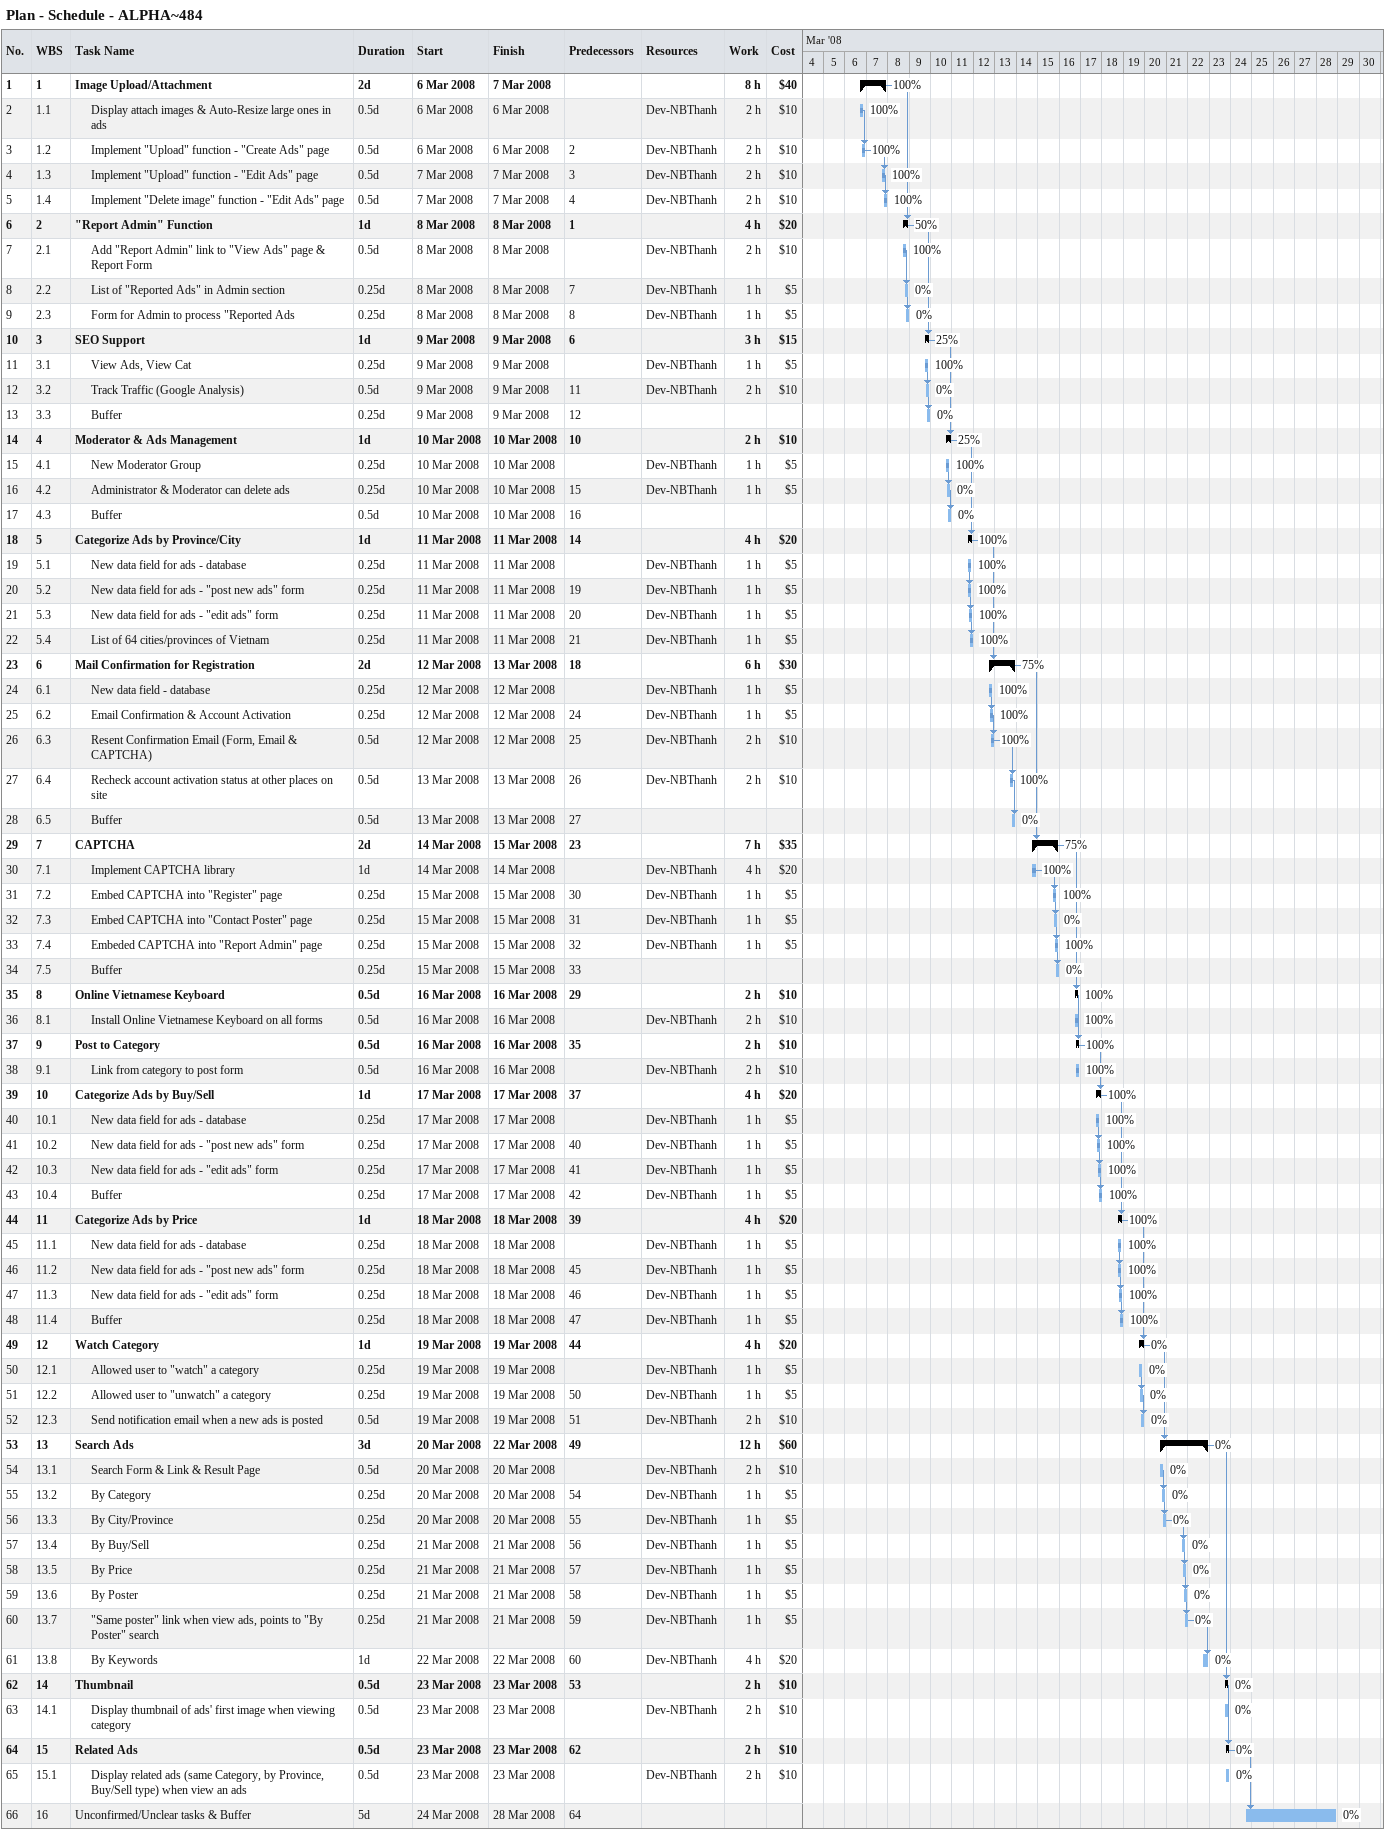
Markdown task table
Plan - Schedule - ALPHA~484

| ID | WBS | Task | Duration | Start | Finish | Predecessors | Resources | % complete | Work (h) | Cost ($) |
|---|---|---|---|---|---|---|---|---|---|---|
| 1 | 1 | **Image Upload/Attachment** | 2d | 2008-03-06 | 2008-03-07 |  |  | 100 | 8 | 40 |
| 2 | 1.1 | Display attach images & Auto-Resize large ones in ads | 0.5d | 2008-03-06 | 2008-03-06 |  | Dev-NBThanh | 100 | 2 | 10 |
| 3 | 1.2 | Implement "Upload" function - "Create Ads" page | 0.5d | 2008-03-06 | 2008-03-06 | 2 | Dev-NBThanh | 100 | 2 | 10 |
| 4 | 1.3 | Implement "Upload" function - "Edit Ads" page | 0.5d | 2008-03-07 | 2008-03-07 | 3 | Dev-NBThanh | 100 | 2 | 10 |
| 5 | 1.4 | Implement "Delete image" function - "Edit Ads" page | 0.5d | 2008-03-07 | 2008-03-07 | 4 | Dev-NBThanh | 100 | 2 | 10 |
| 6 | 2 | **"Report Admin" Function** | 1d | 2008-03-08 | 2008-03-08 | 1 |  | 50 | 4 | 20 |
| 7 | 2.1 | Add "Report Admin" link to "View Ads" page & Report Form | 0.5d | 2008-03-08 | 2008-03-08 |  | Dev-NBThanh | 100 | 2 | 10 |
| 8 | 2.2 | List of "Reported Ads" in Admin section | 0.25d | 2008-03-08 | 2008-03-08 | 7 | Dev-NBThanh | 0 | 1 | 5 |
| 9 | 2.3 | Form for Admin to process "Reported Ads | 0.25d | 2008-03-08 | 2008-03-08 | 8 | Dev-NBThanh | 0 | 1 | 5 |
| 10 | 3 | **SEO Support** | 1d | 2008-03-09 | 2008-03-09 | 6 |  | 25 | 3 | 15 |
| 11 | 3.1 | View Ads, View Cat | 0.25d | 2008-03-09 | 2008-03-09 |  | Dev-NBThanh | 100 | 1 | 5 |
| 12 | 3.2 | Track Traffic (Google Analysis) | 0.5d | 2008-03-09 | 2008-03-09 | 11 | Dev-NBThanh | 0 | 2 | 10 |
| 13 | 3.3 | Buffer | 0.25d | 2008-03-09 | 2008-03-09 | 12 |  | 0 |  |  |
| 14 | 4 | **Moderator & Ads Management** | 1d | 2008-03-10 | 2008-03-10 | 10 |  | 25 | 2 | 10 |
| 15 | 4.1 | New Moderator Group | 0.25d | 2008-03-10 | 2008-03-10 |  | Dev-NBThanh | 100 | 1 | 5 |
| 16 | 4.2 | Administrator & Moderator can delete ads | 0.25d | 2008-03-10 | 2008-03-10 | 15 | Dev-NBThanh | 0 | 1 | 5 |
| 17 | 4.3 | Buffer | 0.5d | 2008-03-10 | 2008-03-10 | 16 |  | 0 |  |  |
| 18 | 5 | **Categorize Ads by Province/City** | 1d | 2008-03-11 | 2008-03-11 | 14 |  | 100 | 4 | 20 |
| 19 | 5.1 | New data field for ads - database | 0.25d | 2008-03-11 | 2008-03-11 |  | Dev-NBThanh | 100 | 1 | 5 |
| 20 | 5.2 | New data field for ads - "post new ads" form | 0.25d | 2008-03-11 | 2008-03-11 | 19 | Dev-NBThanh | 100 | 1 | 5 |
| 21 | 5.3 | New data field for ads - "edit ads" form | 0.25d | 2008-03-11 | 2008-03-11 | 20 | Dev-NBThanh | 100 | 1 | 5 |
| 22 | 5.4 | List of 64 cities/provinces of Vietnam | 0.25d | 2008-03-11 | 2008-03-11 | 21 | Dev-NBThanh | 100 | 1 | 5 |
| 23 | 6 | **Mail Confirmation for Registration** | 2d | 2008-03-12 | 2008-03-13 | 18 |  | 75 | 6 | 30 |
| 24 | 6.1 | New data field - database | 0.25d | 2008-03-12 | 2008-03-12 |  | Dev-NBThanh | 100 | 1 | 5 |
| 25 | 6.2 | Email Confirmation & Account Activation | 0.25d | 2008-03-12 | 2008-03-12 | 24 | Dev-NBThanh | 100 | 1 | 5 |
| 26 | 6.3 | Resent Confirmation Email (Form, Email & CAPTCHA) | 0.5d | 2008-03-12 | 2008-03-12 | 25 | Dev-NBThanh | 100 | 2 | 10 |
| 27 | 6.4 | Recheck account activation status at other places on site | 0.5d | 2008-03-13 | 2008-03-13 | 26 | Dev-NBThanh | 100 | 2 | 10 |
| 28 | 6.5 | Buffer | 0.5d | 2008-03-13 | 2008-03-13 | 27 |  | 0 |  |  |
| 29 | 7 | **CAPTCHA** | 2d | 2008-03-14 | 2008-03-15 | 23 |  | 75 | 7 | 35 |
| 30 | 7.1 | Implement CAPTCHA library | 1d | 2008-03-14 | 2008-03-14 |  | Dev-NBThanh | 100 | 4 | 20 |
| 31 | 7.2 | Embed CAPTCHA into "Register" page | 0.25d | 2008-03-15 | 2008-03-15 | 30 | Dev-NBThanh | 100 | 1 | 5 |
| 32 | 7.3 | Embed CAPTCHA into "Contact Poster" page | 0.25d | 2008-03-15 | 2008-03-15 | 31 | Dev-NBThanh | 0 | 1 | 5 |
| 33 | 7.4 | Embeded CAPTCHA into "Report Admin" page | 0.25d | 2008-03-15 | 2008-03-15 | 32 | Dev-NBThanh | 100 | 1 | 5 |
| 34 | 7.5 | Buffer | 0.25d | 2008-03-15 | 2008-03-15 | 33 |  | 0 |  |  |
| 35 | 8 | **Online Vietnamese Keyboard** | 0.5d | 2008-03-16 | 2008-03-16 | 29 |  | 100 | 2 | 10 |
| 36 | 8.1 | Install Online Vietnamese Keyboard on all forms | 0.5d | 2008-03-16 | 2008-03-16 |  | Dev-NBThanh | 100 | 2 | 10 |
| 37 | 9 | **Post to Category** | 0.5d | 2008-03-16 | 2008-03-16 | 35 |  | 100 | 2 | 10 |
| 38 | 9.1 | Link from category to post form | 0.5d | 2008-03-16 | 2008-03-16 |  | Dev-NBThanh | 100 | 2 | 10 |
| 39 | 10 | **Categorize Ads by Buy/Sell** | 1d | 2008-03-17 | 2008-03-17 | 37 |  | 100 | 4 | 20 |
| 40 | 10.1 | New data field for ads - database | 0.25d | 2008-03-17 | 2008-03-17 |  | Dev-NBThanh | 100 | 1 | 5 |
| 41 | 10.2 | New data field for ads - "post new ads" form | 0.25d | 2008-03-17 | 2008-03-17 | 40 | Dev-NBThanh | 100 | 1 | 5 |
| 42 | 10.3 | New data field for ads - "edit ads" form | 0.25d | 2008-03-17 | 2008-03-17 | 41 | Dev-NBThanh | 100 | 1 | 5 |
| 43 | 10.4 | Buffer | 0.25d | 2008-03-17 | 2008-03-17 | 42 | Dev-NBThanh | 100 | 1 | 5 |
| 44 | 11 | **Categorize Ads by Price** | 1d | 2008-03-18 | 2008-03-18 | 39 |  | 100 | 4 | 20 |
| 45 | 11.1 | New data field for ads - database | 0.25d | 2008-03-18 | 2008-03-18 |  | Dev-NBThanh | 100 | 1 | 5 |
| 46 | 11.2 | New data field for ads - "post new ads" form | 0.25d | 2008-03-18 | 2008-03-18 | 45 | Dev-NBThanh | 100 | 1 | 5 |
| 47 | 11.3 | New data field for ads - "edit ads" form | 0.25d | 2008-03-18 | 2008-03-18 | 46 | Dev-NBThanh | 100 | 1 | 5 |
| 48 | 11.4 | Buffer | 0.25d | 2008-03-18 | 2008-03-18 | 47 | Dev-NBThanh | 100 | 1 | 5 |
| 49 | 12 | **Watch Category** | 1d | 2008-03-19 | 2008-03-19 | 44 |  | 0 | 4 | 20 |
| 50 | 12.1 | Allowed user to "watch" a category | 0.25d | 2008-03-19 | 2008-03-19 |  | Dev-NBThanh | 0 | 1 | 5 |
| 51 | 12.2 | Allowed user to "unwatch" a category | 0.25d | 2008-03-19 | 2008-03-19 | 50 | Dev-NBThanh | 0 | 1 | 5 |
| 52 | 12.3 | Send notification email when a new ads is posted | 0.5d | 2008-03-19 | 2008-03-19 | 51 | Dev-NBThanh | 0 | 2 | 10 |
| 53 | 13 | **Search Ads** | 3d | 2008-03-20 | 2008-03-22 | 49 |  | 0 | 12 | 60 |
| 54 | 13.1 | Search Form & Link & Result Page | 0.5d | 2008-03-20 | 2008-03-20 |  | Dev-NBThanh | 0 | 2 | 10 |
| 55 | 13.2 | By Category | 0.25d | 2008-03-20 | 2008-03-20 | 54 | Dev-NBThanh | 0 | 1 | 5 |
| 56 | 13.3 | By City/Province | 0.25d | 2008-03-20 | 2008-03-20 | 55 | Dev-NBThanh | 0 | 1 | 5 |
| 57 | 13.4 | By Buy/Sell | 0.25d | 2008-03-21 | 2008-03-21 | 56 | Dev-NBThanh | 0 | 1 | 5 |
| 58 | 13.5 | By Price | 0.25d | 2008-03-21 | 2008-03-21 | 57 | Dev-NBThanh | 0 | 1 | 5 |
| 59 | 13.6 | By Poster | 0.25d | 2008-03-21 | 2008-03-21 | 58 | Dev-NBThanh | 0 | 1 | 5 |
| 60 | 13.7 | "Same poster" link when view ads, points to "By Poster" search | 0.25d | 2008-03-21 | 2008-03-21 | 59 | Dev-NBThanh | 0 | 1 | 5 |
| 61 | 13.8 | By Keywords | 1d | 2008-03-22 | 2008-03-22 | 60 | Dev-NBThanh | 0 | 4 | 20 |
| 62 | 14 | **Thumbnail** | 0.5d | 2008-03-23 | 2008-03-23 | 53 |  | 0 | 2 | 10 |
| 63 | 14.1 | Display thumbnail of ads' first image when viewing category | 0.5d | 2008-03-23 | 2008-03-23 |  | Dev-NBThanh | 0 | 2 | 10 |
| 64 | 15 | **Related Ads** | 0.5d | 2008-03-23 | 2008-03-23 | 62 |  | 0 | 2 | 10 |
| 65 | 15.1 | Display related ads (same Category, by Province, Buy/Sell type) when view an ads | 0.5d | 2008-03-23 | 2008-03-23 |  | Dev-NBThanh | 0 | 2 | 10 |
| 66 | 16 | Unconfirmed/Unclear tasks & Buffer | 5d | 2008-03-24 | 2008-03-28 | 64 |  | 0 |  |  |
